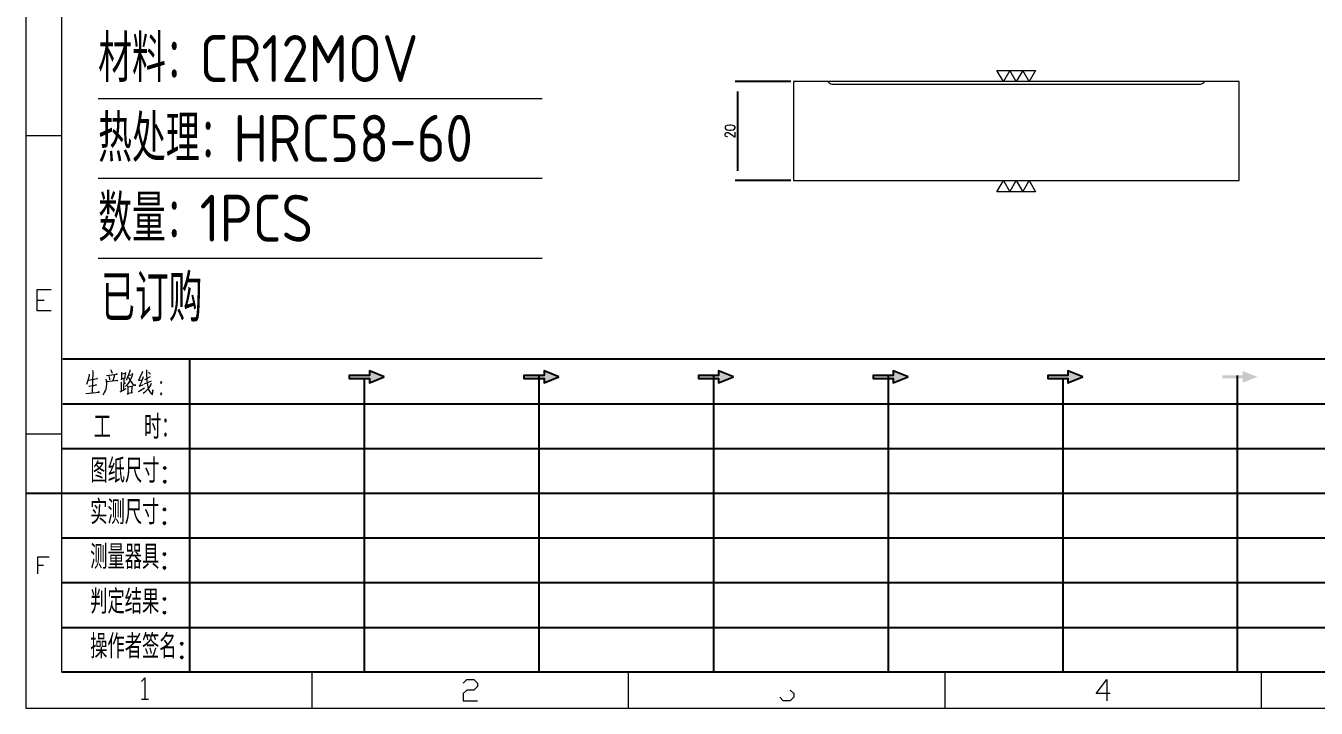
# Model space of a CAD drawing. Header units: millimetres. Extents: x 117382 to 126876, y -1151 to 1280.
# Drawn here: x 121008.3 to 121268.9, y 556.7 to 694.6 of the extents above; entities that cross this region are included whole.
import ezdxf
from ezdxf.enums import TextEntityAlignment as Align

# ---------------------------------------------------------------- set-up
doc = ezdxf.new("R2010")
doc.units = ezdxf.units.MM
doc.linetypes.add('HIDDEN', pattern=[0])
for name, color, linetype in [('DIE_P', 2, 'Continuous'), ('DIM', 4, 'Continuous'), ('PRESS', 3, 'Continuous')]:
    doc.layers.add(name, color=color, linetype=linetype)
doc.styles.add('chinesef_fs', font='simplex.shx', dxfattribs={"bigfont": 'gbcbig.shx'})
doc.styles.add('gbenor', font='gbenor.shx', dxfattribs={"bigfont": 'gbcbig.shx'})
doc.styles.add('GBENOR_', font='gbenor.shx', dxfattribs={"bigfont": 'gbcbig'})
doc.styles.get("Standard").update_dxf_attribs({"font": 'txt.shx', "width": 0.85, "bigfont": 'ctxt.shx'})
doc.styles.add('TXT', font='txt.shx', dxfattribs={"width": 0.8, "bigfont": 'ctxt.shx'})
doc.dimstyles.new('T-2-WX', dxfattribs={"dimtxt": 2, "dimasz": 2, "dimexe": 0.5, "dimexo": 0.5, "dimgap": 0.5, "dimtad": 1, "dimtxsty": 'Standard', "dimblk": 'OPEN30', "dimcen": 0, "dimazin": 3, "dimtfac": 1, "dimtmove": 0, "dimatfit": 3, "dimldrblk": 'OPEN30', "dimlwd": -1, "dimlwe": -1})

# ---------------------------------------------------------------- blocks, each defined once
blk = doc.blocks.new('U40')
for points in [[(351.8, 337.7), (351.8, 333.2), (367, 339.3), (351.8, 345.3), (351.8, 340.8), (331.2, 340.8), (331.2, 337.7)], [(545.7, 339.3), (530.6, 345.3), (530.6, 340.8), (509.9, 340.8), (509.9, 337.7), (530.6, 337.7), (530.6, 333.2)], [(724.5, 339.3), (709.3, 345.3), (709.3, 340.8), (688.7, 340.8), (688.7, 337.7), (709.3, 337.7), (709.3, 333.2)], [(903.3, 339.3), (888.1, 345.3), (888.1, 340.8), (867.5, 340.8), (867.5, 337.7), (888.1, 337.7), (888.1, 333.2)], [(1082.1, 339.3), (1066.9, 345.3), (1066.9, 340.8), (1046.3, 340.8), (1046.3, 337.7), (1066.9, 337.7), (1066.9, 333.2)], [(1245.7, 337.7), (1245.7, 333.2), (1260.9, 339.3), (1245.7, 345.3), (1245.7, 340.8), (1225.1, 340.8), (1225.1, 337.7)]]:
    blk.add_hatch(color=3).paths.add_polyline_path(points)
at = {"color": 254, "lineweight": 18}
for p, q in [((0, 1783.5), (0, 0)), ((37, 37), (37, 1746.5)), ((0, 586.3), (37, 586.3)), ((0, 280.8), (37, 280.8)), ((37, 37), (2493.2, 37)), ((941.1, 0), (941.1, 37)), ((1265.1, 0), (1265.1, 37)), ((0, 0), (2530.2, 0))]:
    blk.add_line(p, q, dxfattribs=at)
for p, q in [((38, 357.6), (1598.2, 357.6)), ((38, 311.8), (1598.2, 311.8)), ((37.1, 266), (1598.2, 266)), ((0.1, 220.2), (1598.2, 220.2)), ((37.1, 174.4), (1598.2, 174.4)), ((37.1, 128.6), (1598.2, 128.6)), ((37.1, 82.8), (1598.2, 82.8))]:
    blk.add_line(p, q)
at = {"color": 254}
for p, q in [((167.8, 37), (167.8, 357.6)), ((346.7, 37), (346.7, 337.9)), ((525.5, 37), (525.5, 340.8)), ((704.3, 37), (704.3, 340.8)), ((883.1, 37), (883.1, 340.8)), ((1061.9, 37), (1061.9, 337.7)), ((1240.6, 37), (1240.6, 340.8)), ((1598.2, 37), (38, 37))]:
    blk.add_line(p, q, dxfattribs=at)
at = {"color": 254, "linetype": 'Continuous', "lineweight": 18}
for p, q in [((293.1, 0), (293.1, 37)), ((617.1, 0), (617.1, 37))]:
    blk.add_line(p, q, dxfattribs=at)
at = {"color": 92, "lineweight": 18}
for points in [[(26.1, 407), (11.7, 407), (11.7, 428.6), (26.1, 428.6)], [(11.7, 417.8), (18.9, 417.8)], [(12.3, 137.7), (12.3, 155), (23.8, 155)], [(12.3, 146.4), (18.1, 146.4)], [(118.3, 27.4), (121.9, 31), (121.9, 9.4)], [(447.9, 25.7), (451.5, 29.3), (458.7, 29.3), (462.3, 25.7), (462.3, 22.1), (458.7, 18.5), (451.5, 18.5), (447.9, 14.9), (447.9, 7.7), (462.3, 7.7)], [(1110.3, 14.9), (1095.9, 14.9), (1106.7, 29.3), (1106.7, 7.7)], [(782.7, 18.5), (786.3, 14.9), (786.3, 11.3), (782.7, 7.7), (775.5, 7.7), (771.9, 11.3)], [(118.3, 9.4), (125.5, 9.4)]]:
    blk.add_lwpolyline(points, dxfattribs=at)
at = {"color": 92, "lineweight": 0}
for points in [[(68.4, 345.9), (68.7, 344.4), (68.1, 322.9)], [(86.7, 346.7), (87.9, 344.6), (88.3, 343)], [(97.8, 344), (98.1, 342.6), (98.1, 340.8), (98.1, 337.9), (98.1, 336.3), (98.2, 337.7), (102.1, 338.3), (101.8, 338.3), (102.1, 343.6), (102.1, 343.2), (102.1, 342.8), (98.2, 342.2)], [(106.6, 346.5), (106.5, 345.2), (105.1, 341.2), (104.2, 338.9), (103.1, 336.3), (102.6, 335.5)], [(119.3, 344.8), (119.1, 343.8), (116.8, 338.5), (115.4, 335.5), (119.3, 336.3)], [(123.4, 346.5), (123.5, 345.4), (123.5, 340.8), (123.8, 337.3), (124, 335.3), (124.2, 333.1), (124.5, 331), (124.8, 329), (125.2, 327.4), (125.9, 325.7), (126.9, 323.9), (127.9, 322.7), (128.9, 321.7), (129.6, 321.3), (129.9, 326.1), (129.4, 321.5)], [(127.7, 341.6), (127.2, 342.4), (125.7, 344.2)], [(65, 342.2), (64.8, 341), (64.1, 337.9), (63.6, 335.7), (62.8, 333.5), (62.1, 331.4)], [(63.8, 335.9), (73.4, 337.5), (73.1, 337.7), (72.5, 337.3)], [(64.5, 329.6), (64.8, 329.6), (65.1, 329.6), (72.5, 331), (71.9, 331), (70.9, 330.8)], [(82.6, 335.1), (82.6, 331.8), (82.3, 329), (81.9, 326.8), (81.2, 324.9), (80.3, 323.1), (79.6, 321.9), (78.8, 320.9)], [(93.3, 335.5), (94.1, 335.7), (94.3, 335.5), (82.6, 334.3), (82.6, 335.1), (82.2, 336.9)], [(82.6, 340.8), (93.7, 342.2), (93.3, 342.4), (92.4, 342)], [(86.1, 336.1), (86, 337.5), (85.3, 339.8)], [(90.3, 341), (90.4, 339.6), (89.1, 335.3)], [(97.2, 334.3), (97.5, 333.5), (97.7, 324.7)], [(100.2, 337.9), (100.1, 325.9)], [(100.2, 332.6), (102.4, 333.1)], [(105.5, 341.2), (105.9, 341), (109.6, 341.8), (109.3, 342.6), (108.5, 339.6), (107.6, 337.3), (106.9, 335.9), (105.9, 334.3), (104.3, 332), (103.1, 330.4), (101.9, 329.4)], [(104.9, 339.1), (105.3, 338.7), (107, 335.7), (108.6, 333.3), (109.9, 331.2), (110.3, 330.8), (112.6, 330.8), (110.2, 331.2), (109, 332.6)], [(120.3, 339.4), (118.1, 333.5), (116.4, 330), (116.1, 329.8), (120.5, 331.4)], [(128.2, 332.4), (128.1, 331.6), (126.9, 329.6), (125.8, 328), (124.5, 326.3), (123, 324.7), (121.4, 323.3), (120.1, 322.3)], [(121.4, 332.2), (128.8, 335.1)], [(121.7, 336.7), (127.7, 339.6)], [(61.4, 322.3), (68.2, 322.9), (75.3, 323.7), (74.9, 323.9), (73.8, 323.5)], [(96.5, 323.9), (102.8, 327.2)], [(104.2, 330), (104.5, 329), (104.5, 321.1), (104.3, 322.1), (104.5, 322.7), (109.2, 323.1), (108.6, 323.1), (109, 329.2), (109, 330), (109.3, 329.4), (108.6, 329.4), (104.6, 328.8)], [(115.3, 324.3), (121.5, 328.2)]]:
    blk.add_lwpolyline(points, dxfattribs=at)
for points in [[(367, 339.3), (351.8, 345.3), (351.8, 340.8), (331.2, 340.8), (331.2, 337.7), (351.8, 337.7), (351.8, 333.2), (367, 339.3)], [(545.7, 339.3), (530.6, 345.3), (530.6, 340.8), (509.9, 340.8), (509.9, 337.7), (530.6, 337.7), (530.6, 333.2), (545.7, 339.3)], [(724.5, 339.3), (709.3, 345.3), (709.3, 340.8), (688.7, 340.8), (688.7, 337.7), (709.3, 337.7), (709.3, 333.2), (724.5, 339.3)], [(903.3, 339.3), (888.1, 345.3), (888.1, 340.8), (867.5, 340.8), (867.5, 337.7), (888.1, 337.7), (888.1, 333.2), (903.3, 339.3)], [(1082.1, 339.3), (1066.9, 345.3), (1066.9, 340.8), (1046.3, 340.8), (1046.3, 337.7), (1066.9, 337.7), (1066.9, 333.2), (1082.1, 339.3)]]:
    blk.add_lwpolyline(points)
for points in [[(138.7, 332.4), (139.4, 333.5), (138.7, 334.5), (138, 333.5)], [(138.7, 320.9), (139.4, 321.9), (138.7, 322.9), (138, 321.9)]]:
    blk.add_lwpolyline(points, close=True, dxfattribs=at)
at = {"color": 3, "style": 'chinesef_fs'}
for s, p in [('工  时：', (69.5, 275.7)), ('图纸尺寸:', (66.2, 230.9)), ('实测尺寸:', (65.9, 188.4)), ('测量器具:', (65.9, 142.6)), ('判定结果:', (65.9, 96.8)), ('操作者签名:', (65.9, 51))]:
    blk.add_text(s, height=24.57, dxfattribs=at).set_placement(p)
at = {"lineweight": 18, "style": 'GBENOR_'}
blk.add_attdef('文档路径', (2126, 386.9), '', height=17.8, dxfattribs=at)
at = {"lineweight": 20, "style": 'TXT'}
for tag, height, p in [('18-**-**', 16.3, (1866.6, 256.2)), ('客户名称', 16.1, (1741.1, 134, 0)), ('料厚:', 16.1, (1741.3, 93.2, 0))]:
    blk.add_attdef(tag, text='', height=height, dxfattribs=at).set_placement(p, align=Align.MIDDLE)
for tag, p, height in [('88888', (1850.9, 207.5), 14.9), ('材质:', (1691.2, 168, 0), 16.1), ('核准', (1869.4, 127.5, 0), 16.1), ('设计', (1868.8, 88.3, 0), 16.1), ('绘图', (1868.2, 49.1, 0), 16.1)]:
    blk.add_attdef(tag, p, '', height=height, dxfattribs=at)
for tag, p, height, width in [('3', (2234.7, 206.9), 15.8, 0.7), ('4', (2234.7, 167.4), 15.8, 0.7), ('核准日期', (2041.1, 124.2, 0), 16.1, 0.68), ('设计日期', (2041.1, 84.5, 0), 16.1, 0.68), ('1', (2251.9, 85.9), 14.6, 0.7), ('绘图日期', (2040.9, 46.4, 0), 16.1, 0.68), ('2', (2235, 49.2), 14.6, 0.7)]:
    blk.add_attdef(tag, p, '', height=height, dxfattribs=dict(at, width=width))
blk = doc.blocks.new('*D7609')
at = {"layer": 'Defpoints', "color": 0}
for p in [(121163.3, 683.27), (121152.02, 663.27), (121163.3, 663.27)]:
    blk.add_point(p, dxfattribs=at)
at = {"layer": 'DIM', "color": 0}
for p, q in [((121162.8, 683.27), (121151.52, 683.27)), ((121152.02, 681.27), (121152.02, 665.27)), ((121162.8, 663.27), (121151.52, 663.27))]:
    blk.add_line(p, q, dxfattribs=at)
at = {"layer": 'DIM', "color": 0, "lineweight": 5, "insert": (121150.52, 673.27), "char_height": 2, "attachment_point": 5, "rotation": 90}
blk.add_mtext('20', dxfattribs=at)
blk = doc.blocks.new('_Open30')

msp = doc.modelspace()

# ---------------------------------------------------------------- linework, layer by layer
at = {"layer": 'DIE_P', "lineweight": 5}
msp.add_lwpolyline([(121253.304, 683.273), (121163.304, 683.273), (121163.304, 663.273), (121253.304, 663.273)], close=True, dxfattribs=at)
at = {"layer": 'DIE_P', "linetype": 'HIDDEN', "lineweight": 5}
msp.add_lwpolyline([(121170.257, 683.273, 0.1681843), (121171.101, 682.773), (121245.506, 682.773, 0.1681843), (121246.351, 683.273)], format="xyb", dxfattribs=at)
at = {"layer": 'DIM', "color": 4, "linetype": 'Continuous', "lineweight": 5}
for p, q in [((121022.886, 679.877), (121112.581, 679.877)), ((121022.886, 663.748), (121112.581, 663.748)), ((121022.886, 647.62), (121112.581, 647.62))]:
    msp.add_line(p, q, dxfattribs=at)
at = {"layer": 'PRESS', "color": 4, "lineweight": 5}
for points in [[(121212.201, 685.523), (121210.902, 683.273), (121209.603, 685.523), (121208.304, 683.273), (121207.005, 685.523), (121205.705, 683.273), (121204.406, 685.523), (121212.201, 685.523)], [(121204.406, 661.023), (121205.705, 663.273), (121207.005, 661.023), (121208.304, 663.273), (121209.603, 661.023), (121210.902, 663.273), (121212.201, 661.023), (121204.406, 661.023)]]:
    msp.add_lwpolyline(points, close=True, dxfattribs=at)

# ---------------------------------------------------------------- block references
at = {"lineweight": 5, "ltscale": 3, "xscale": 0.1972696920057416, "yscale": 0.1972696920057416, "zscale": 0.1972696920057416}
msp.add_blockref('U40', (121008.272, 556.708), dxfattribs=at)

# ---------------------------------------------------------------- texts
at = {"layer": 'DIM', "color": 3, "linetype": 'Continuous', "lineweight": 5, "style": 'gbenor'}
for s, p in [('材料：CR12MOV', (121022.886, 683.197)), ('热处理：HRC58-60', (121022.886, 667.069)), ('数量：1PCS', (121022.886, 650.94)), ('已订购', (121023.464, 634.812))]:
    msp.add_text(s, height=9.4873, dxfattribs=at).set_placement(p)

# ---------------------------------------------------------------- dimensions: what is measured, and where the dimension line sits
at = {"layer": 'DIM', "color": 4, "lineweight": 5}
dim = msp.add_linear_dim(base=(121152.023, 663.273), p1=(121163.304, 683.273), p2=(121163.304, 663.273), angle=90, dimstyle='T-2-WX', dxfattribs=at)
dim.commit()
dim.dimension.update_dxf_attribs({"geometry": '*D7609', "text_midpoint": (121152.023, 673.273), "dimtype": 160})

doc.saveas('drawing.dxf')
